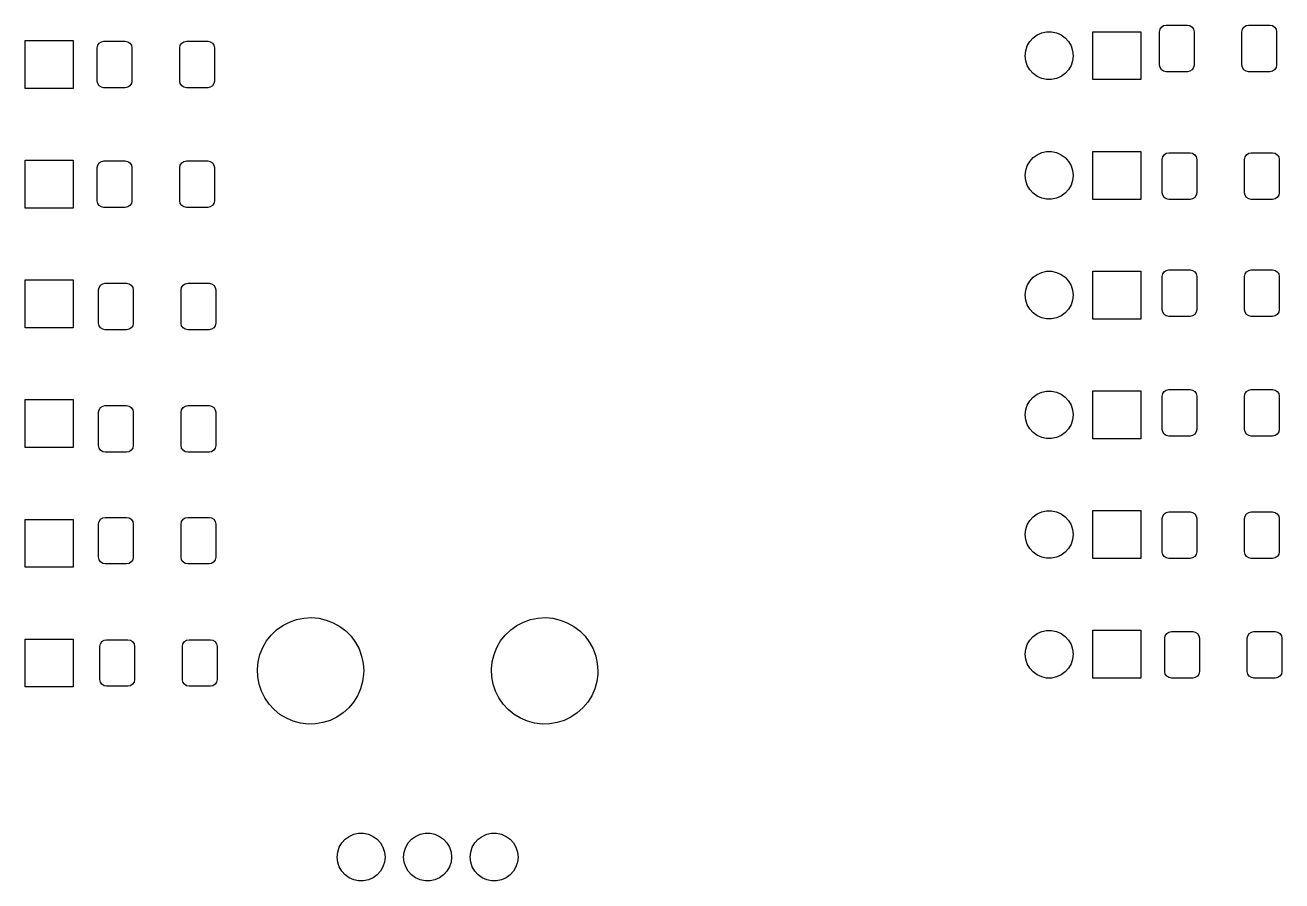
# Model space of a CAD drawing. Extents: x 0 to 360, y 0 to 260.
# Drawn here: x 182.97 to 230.22, y 132.71 to 164.88 of the extents above; entities that cross this region are included whole.
import ezdxf

# ---------------------------------------------------------------- set-up
doc = ezdxf.new("R2010")
doc.units = 0
doc.layers.add('BLACK', color=7, linetype='CONTINUOUS')

msp = doc.modelspace()

# ---------------------------------------------------------------- linework, layer by layer
at = {"layer": 'BLACK', "linetype": 'CONTINUOUS'}
for p, q in [((220.864, 164.395), (221.017, 164.506)), ((221.017, 164.506), (221.188, 164.582)), ((221.188, 164.582), (221.373, 164.621)), ((221.373, 164.621), (221.561, 164.621)), ((221.561, 164.621), (221.745, 164.582)), ((221.745, 164.582), (221.917, 164.506)), ((221.917, 164.506), (222.069, 164.395)), ((223.107, 162.826), (223.107, 164.626)), ((223.107, 164.626), (224.907, 164.626)), ((224.907, 164.626), (224.907, 162.826)), ((225.615, 164.626), (225.634, 164.722)), ((225.615, 163.376), (225.615, 164.626)), ((225.634, 164.722), (225.688, 164.803)), ((225.688, 164.803), (225.769, 164.857)), ((225.769, 164.857), (225.865, 164.876)), ((225.865, 164.876), (226.665, 164.876)), ((226.665, 164.876), (226.76, 164.857)), ((226.76, 164.857), (226.842, 164.803)), ((226.842, 164.803), (226.896, 164.722)), ((226.896, 164.722), (226.915, 164.626)), ((226.915, 164.626), (226.915, 163.376)), ((228.715, 164.626), (228.734, 164.722)), ((228.715, 163.376), (228.715, 164.626)), ((228.734, 164.722), (228.788, 164.803)), ((228.788, 164.803), (228.869, 164.857)), ((228.869, 164.857), (228.965, 164.876)), ((228.965, 164.876), (229.765, 164.876)), ((229.765, 164.876), (229.86, 164.857)), ((229.86, 164.857), (229.942, 164.803)), ((229.942, 164.803), (229.996, 164.722)), ((229.996, 164.722), (230.015, 164.626)), ((230.015, 164.626), (230.015, 163.376)), ((182.97, 162.496), (182.97, 164.296)), ((182.97, 164.296), (184.77, 164.296)), ((184.77, 164.296), (184.77, 162.496)), ((185.684, 164.021), (185.703, 164.117)), ((185.684, 162.771), (185.684, 164.021)), ((185.703, 164.117), (185.758, 164.198)), ((185.758, 164.198), (185.839, 164.252)), ((185.839, 164.252), (185.934, 164.271)), ((185.934, 164.271), (186.734, 164.271)), ((186.734, 164.271), (186.83, 164.252)), ((186.83, 164.252), (186.911, 164.198)), ((186.911, 164.198), (186.965, 164.117)), ((186.965, 164.117), (186.984, 164.021)), ((186.984, 164.021), (186.984, 162.771)), ((188.784, 164.021), (188.803, 164.117)), ((188.784, 162.771), (188.784, 164.021)), ((188.803, 164.117), (188.858, 164.198)), ((188.858, 164.198), (188.939, 164.252)), ((188.939, 164.252), (189.034, 164.271)), ((189.034, 164.271), (189.834, 164.271)), ((189.834, 164.271), (189.93, 164.252)), ((189.93, 164.252), (190.011, 164.198)), ((190.011, 164.198), (190.065, 164.117)), ((190.065, 164.117), (190.084, 164.021)), ((190.084, 164.021), (190.084, 162.771)), ((220.586, 163.914), (220.644, 164.092)), ((220.644, 164.092), (220.738, 164.255)), ((220.738, 164.255), (220.864, 164.395)), ((222.069, 164.395), (222.195, 164.255)), ((222.195, 164.255), (222.289, 164.092)), ((222.289, 164.092), (222.347, 163.914)), ((220.567, 163.726), (220.586, 163.914)), ((220.586, 163.539), (220.567, 163.726)), ((220.644, 163.36), (220.586, 163.539)), ((222.347, 163.539), (222.289, 163.36)), ((222.347, 163.914), (222.367, 163.726)), ((222.367, 163.726), (222.347, 163.539)), ((220.738, 163.197), (220.644, 163.36)), ((220.864, 163.058), (220.738, 163.197)), ((221.017, 162.947), (220.864, 163.058)), ((222.069, 163.058), (221.917, 162.947)), ((222.195, 163.197), (222.069, 163.058)), ((222.289, 163.36), (222.195, 163.197)), ((225.634, 163.28), (225.615, 163.376)), ((225.688, 163.199), (225.634, 163.28)), ((225.769, 163.145), (225.688, 163.199)), ((225.865, 163.126), (225.769, 163.145)), ((226.665, 163.126), (225.865, 163.126)), ((226.76, 163.145), (226.665, 163.126)), ((226.842, 163.199), (226.76, 163.145)), ((226.896, 163.28), (226.842, 163.199)), ((226.915, 163.376), (226.896, 163.28)), ((228.734, 163.28), (228.715, 163.376)), ((228.788, 163.199), (228.734, 163.28)), ((228.869, 163.145), (228.788, 163.199)), ((228.965, 163.126), (228.869, 163.145)), ((229.765, 163.126), (228.965, 163.126)), ((229.86, 163.145), (229.765, 163.126)), ((229.942, 163.199), (229.86, 163.145)), ((229.996, 163.28), (229.942, 163.199)), ((230.015, 163.376), (229.996, 163.28)), ((185.703, 162.676), (185.684, 162.771)), ((185.758, 162.594), (185.703, 162.676)), ((185.839, 162.54), (185.758, 162.594)), ((185.934, 162.521), (185.839, 162.54)), ((186.83, 162.54), (186.734, 162.521)), ((186.911, 162.594), (186.83, 162.54)), ((186.965, 162.676), (186.911, 162.594)), ((186.984, 162.771), (186.965, 162.676)), ((188.803, 162.676), (188.784, 162.771)), ((188.858, 162.594), (188.803, 162.676)), ((188.939, 162.54), (188.858, 162.594)), ((189.034, 162.521), (188.939, 162.54)), ((189.93, 162.54), (189.834, 162.521)), ((190.011, 162.594), (189.93, 162.54)), ((190.065, 162.676), (190.011, 162.594)), ((190.084, 162.771), (190.065, 162.676)), ((221.188, 162.87), (221.017, 162.947)), ((221.373, 162.831), (221.188, 162.87)), ((221.561, 162.831), (221.373, 162.831)), ((221.745, 162.87), (221.561, 162.831)), ((221.917, 162.947), (221.745, 162.87)), ((224.907, 162.826), (223.107, 162.826)), ((184.77, 162.496), (182.97, 162.496)), ((186.734, 162.521), (185.934, 162.521)), ((189.834, 162.521), (189.034, 162.521)), ((182.97, 157.996), (182.97, 159.796)), ((182.97, 159.796), (184.77, 159.796)), ((184.77, 159.796), (184.77, 157.996)), ((185.703, 159.617), (185.758, 159.698)), ((185.758, 159.698), (185.839, 159.752)), ((185.839, 159.752), (185.934, 159.771)), ((185.934, 159.771), (186.734, 159.771)), ((186.734, 159.771), (186.83, 159.752)), ((186.83, 159.752), (186.911, 159.698)), ((186.911, 159.698), (186.965, 159.617)), ((188.803, 159.617), (188.858, 159.698)), ((188.858, 159.698), (188.939, 159.752)), ((188.939, 159.752), (189.034, 159.771)), ((189.034, 159.771), (189.834, 159.771)), ((189.834, 159.771), (189.93, 159.752)), ((189.93, 159.752), (190.011, 159.698)), ((190.011, 159.698), (190.065, 159.617)), ((220.644, 159.592), (220.738, 159.755)), ((220.738, 159.755), (220.864, 159.895)), ((220.864, 159.895), (221.017, 160.006)), ((221.017, 160.006), (221.188, 160.082)), ((221.188, 160.082), (221.373, 160.121)), ((221.373, 160.121), (221.561, 160.121)), ((221.561, 160.121), (221.745, 160.082)), ((221.745, 160.082), (221.917, 160.006)), ((221.917, 160.006), (222.069, 159.895)), ((222.069, 159.895), (222.195, 159.755)), ((222.195, 159.755), (222.289, 159.592)), ((223.107, 158.326), (223.107, 160.126)), ((223.107, 160.126), (224.907, 160.126)), ((224.907, 160.126), (224.907, 158.326)), ((225.715, 159.826), (225.734, 159.922)), ((225.715, 158.576), (225.715, 159.826)), ((225.734, 159.922), (225.788, 160.003)), ((225.788, 160.003), (225.869, 160.057)), ((225.869, 160.057), (225.965, 160.076)), ((225.965, 160.076), (226.765, 160.076)), ((226.765, 160.076), (226.86, 160.057)), ((226.86, 160.057), (226.942, 160.003)), ((226.942, 160.003), (226.996, 159.922)), ((226.996, 159.922), (227.015, 159.826)), ((227.015, 159.826), (227.015, 158.576)), ((228.815, 159.826), (228.834, 159.922)), ((228.815, 158.576), (228.815, 159.826)), ((228.834, 159.922), (228.888, 160.003)), ((228.888, 160.003), (228.969, 160.057)), ((228.969, 160.057), (229.065, 160.076)), ((229.065, 160.076), (229.865, 160.076)), ((229.865, 160.076), (229.96, 160.057)), ((229.96, 160.057), (230.042, 160.003)), ((230.042, 160.003), (230.096, 159.922)), ((230.096, 159.922), (230.115, 159.826)), ((230.115, 159.826), (230.115, 158.576)), ((185.684, 159.521), (185.703, 159.617)), ((185.684, 158.271), (185.684, 159.521)), ((186.965, 159.617), (186.984, 159.521)), ((186.984, 159.521), (186.984, 158.271)), ((188.784, 159.521), (188.803, 159.617)), ((188.784, 158.271), (188.784, 159.521)), ((190.065, 159.617), (190.084, 159.521)), ((190.084, 159.521), (190.084, 158.271)), ((220.567, 159.226), (220.586, 159.414)), ((220.586, 159.039), (220.567, 159.226)), ((220.586, 159.414), (220.644, 159.592)), ((222.289, 159.592), (222.347, 159.414)), ((222.347, 159.414), (222.367, 159.226)), ((222.367, 159.226), (222.347, 159.039)), ((220.644, 158.86), (220.586, 159.039)), ((220.738, 158.697), (220.644, 158.86)), ((222.289, 158.86), (222.195, 158.697)), ((222.347, 159.039), (222.289, 158.86)), ((185.703, 158.176), (185.684, 158.271)), ((186.984, 158.271), (186.965, 158.176)), ((188.803, 158.176), (188.784, 158.271)), ((190.084, 158.271), (190.065, 158.176)), ((220.864, 158.558), (220.738, 158.697)), ((221.017, 158.447), (220.864, 158.558)), ((221.188, 158.37), (221.017, 158.447)), ((221.373, 158.331), (221.188, 158.37)), ((221.561, 158.331), (221.373, 158.331)), ((221.745, 158.37), (221.561, 158.331)), ((221.917, 158.447), (221.745, 158.37)), ((222.069, 158.558), (221.917, 158.447)), ((222.195, 158.697), (222.069, 158.558)), ((224.907, 158.326), (223.107, 158.326)), ((225.734, 158.48), (225.715, 158.576)), ((225.788, 158.399), (225.734, 158.48)), ((225.869, 158.345), (225.788, 158.399)), ((225.965, 158.326), (225.869, 158.345)), ((226.765, 158.326), (225.965, 158.326)), ((226.86, 158.345), (226.765, 158.326)), ((226.942, 158.399), (226.86, 158.345)), ((226.996, 158.48), (226.942, 158.399)), ((227.015, 158.576), (226.996, 158.48)), ((228.834, 158.48), (228.815, 158.576)), ((228.888, 158.399), (228.834, 158.48)), ((228.969, 158.345), (228.888, 158.399)), ((229.065, 158.326), (228.969, 158.345)), ((229.865, 158.326), (229.065, 158.326)), ((229.96, 158.345), (229.865, 158.326)), ((230.042, 158.399), (229.96, 158.345)), ((230.096, 158.48), (230.042, 158.399)), ((230.115, 158.576), (230.096, 158.48)), ((184.77, 157.996), (182.97, 157.996)), ((185.758, 158.094), (185.703, 158.176)), ((185.839, 158.04), (185.758, 158.094)), ((185.934, 158.021), (185.839, 158.04)), ((186.734, 158.021), (185.934, 158.021)), ((186.83, 158.04), (186.734, 158.021)), ((186.911, 158.094), (186.83, 158.04)), ((186.965, 158.176), (186.911, 158.094)), ((188.858, 158.094), (188.803, 158.176)), ((188.939, 158.04), (188.858, 158.094)), ((189.034, 158.021), (188.939, 158.04)), ((189.834, 158.021), (189.034, 158.021)), ((189.93, 158.04), (189.834, 158.021)), ((190.011, 158.094), (189.93, 158.04)), ((190.065, 158.176), (190.011, 158.094)), ((220.864, 155.395), (221.017, 155.506)), ((221.017, 155.506), (221.188, 155.582)), ((221.188, 155.582), (221.373, 155.621)), ((221.373, 155.621), (221.561, 155.621)), ((221.561, 155.621), (221.745, 155.582)), ((221.745, 155.582), (221.917, 155.506)), ((221.917, 155.506), (222.069, 155.395)), ((223.107, 153.826), (223.107, 155.626)), ((223.107, 155.626), (224.907, 155.626)), ((224.907, 155.626), (224.907, 153.826)), ((225.715, 155.426), (225.734, 155.522)), ((225.734, 155.522), (225.788, 155.603)), ((225.788, 155.603), (225.869, 155.657)), ((225.869, 155.657), (225.965, 155.676)), ((225.965, 155.676), (226.765, 155.676)), ((226.765, 155.676), (226.86, 155.657)), ((226.86, 155.657), (226.942, 155.603)), ((226.942, 155.603), (226.996, 155.522)), ((226.996, 155.522), (227.015, 155.426)), ((228.815, 155.426), (228.834, 155.522)), ((228.834, 155.522), (228.888, 155.603)), ((228.888, 155.603), (228.969, 155.657)), ((228.969, 155.657), (229.065, 155.676)), ((229.065, 155.676), (229.865, 155.676)), ((229.865, 155.676), (229.96, 155.657)), ((229.96, 155.657), (230.042, 155.603)), ((230.042, 155.603), (230.096, 155.522)), ((230.096, 155.522), (230.115, 155.426)), ((182.97, 153.496), (182.97, 155.296)), ((182.97, 155.296), (184.77, 155.296)), ((184.77, 155.296), (184.77, 153.496)), ((185.734, 154.921), (185.753, 155.017)), ((185.753, 155.017), (185.808, 155.098)), ((185.808, 155.098), (185.889, 155.152)), ((185.889, 155.152), (185.984, 155.171)), ((185.984, 155.171), (186.784, 155.171)), ((186.784, 155.171), (186.88, 155.152)), ((186.88, 155.152), (186.961, 155.098)), ((186.961, 155.098), (187.015, 155.017)), ((187.015, 155.017), (187.034, 154.921)), ((188.834, 154.921), (188.853, 155.017)), ((188.853, 155.017), (188.908, 155.098)), ((188.908, 155.098), (188.989, 155.152)), ((188.989, 155.152), (189.084, 155.171)), ((189.084, 155.171), (189.884, 155.171)), ((189.884, 155.171), (189.98, 155.152)), ((189.98, 155.152), (190.061, 155.098)), ((190.061, 155.098), (190.115, 155.017)), ((190.115, 155.017), (190.134, 154.921)), ((220.586, 154.914), (220.644, 155.092)), ((220.644, 155.092), (220.738, 155.255)), ((220.738, 155.255), (220.864, 155.395)), ((222.069, 155.395), (222.195, 155.255)), ((222.195, 155.255), (222.289, 155.092)), ((222.289, 155.092), (222.347, 154.914)), ((225.715, 154.176), (225.715, 155.426)), ((227.015, 155.426), (227.015, 154.176)), ((228.815, 154.176), (228.815, 155.426)), ((230.115, 155.426), (230.115, 154.176)), ((185.734, 153.671), (185.734, 154.921)), ((187.034, 154.921), (187.034, 153.671)), ((188.834, 153.671), (188.834, 154.921)), ((190.134, 154.921), (190.134, 153.671)), ((220.567, 154.726), (220.586, 154.914)), ((220.586, 154.539), (220.567, 154.726)), ((220.644, 154.36), (220.586, 154.539)), ((222.347, 154.539), (222.289, 154.36)), ((222.347, 154.914), (222.367, 154.726)), ((222.367, 154.726), (222.347, 154.539)), ((220.738, 154.197), (220.644, 154.36)), ((220.864, 154.058), (220.738, 154.197)), ((221.017, 153.947), (220.864, 154.058)), ((222.069, 154.058), (221.917, 153.947)), ((222.195, 154.197), (222.069, 154.058)), ((222.289, 154.36), (222.195, 154.197)), ((225.734, 154.08), (225.715, 154.176)), ((225.788, 153.999), (225.734, 154.08)), ((226.996, 154.08), (226.942, 153.999)), ((227.015, 154.176), (226.996, 154.08)), ((228.834, 154.08), (228.815, 154.176)), ((228.888, 153.999), (228.834, 154.08)), ((230.096, 154.08), (230.042, 153.999)), ((230.115, 154.176), (230.096, 154.08)), ((185.753, 153.576), (185.734, 153.671)), ((185.808, 153.494), (185.753, 153.576)), ((187.015, 153.576), (186.961, 153.494)), ((187.034, 153.671), (187.015, 153.576)), ((188.853, 153.576), (188.834, 153.671)), ((188.908, 153.494), (188.853, 153.576)), ((190.115, 153.576), (190.061, 153.494)), ((190.134, 153.671), (190.115, 153.576)), ((221.188, 153.87), (221.017, 153.947)), ((221.373, 153.831), (221.188, 153.87)), ((221.561, 153.831), (221.373, 153.831)), ((221.745, 153.87), (221.561, 153.831)), ((221.917, 153.947), (221.745, 153.87)), ((224.907, 153.826), (223.107, 153.826)), ((225.869, 153.945), (225.788, 153.999)), ((225.965, 153.926), (225.869, 153.945)), ((226.765, 153.926), (225.965, 153.926)), ((226.86, 153.945), (226.765, 153.926)), ((226.942, 153.999), (226.86, 153.945)), ((228.969, 153.945), (228.888, 153.999)), ((229.065, 153.926), (228.969, 153.945)), ((229.865, 153.926), (229.065, 153.926)), ((229.96, 153.945), (229.865, 153.926)), ((230.042, 153.999), (229.96, 153.945)), ((184.77, 153.496), (182.97, 153.496)), ((185.889, 153.44), (185.808, 153.494)), ((185.984, 153.421), (185.889, 153.44)), ((186.784, 153.421), (185.984, 153.421)), ((186.88, 153.44), (186.784, 153.421)), ((186.961, 153.494), (186.88, 153.44)), ((188.989, 153.44), (188.908, 153.494)), ((189.084, 153.421), (188.989, 153.44)), ((189.884, 153.421), (189.084, 153.421)), ((189.98, 153.44), (189.884, 153.421)), ((190.061, 153.494), (189.98, 153.44)), ((182.97, 148.996), (182.97, 150.796)), ((182.97, 150.796), (184.77, 150.796)), ((184.77, 150.796), (184.77, 148.996)), ((220.644, 150.592), (220.738, 150.755)), ((220.738, 150.755), (220.864, 150.895)), ((220.864, 150.895), (221.017, 151.006)), ((221.017, 151.006), (221.188, 151.082)), ((221.188, 151.082), (221.373, 151.121)), ((221.373, 151.121), (221.561, 151.121)), ((221.561, 151.121), (221.745, 151.082)), ((221.745, 151.082), (221.917, 151.006)), ((221.917, 151.006), (222.069, 150.895)), ((222.069, 150.895), (222.195, 150.755)), ((222.195, 150.755), (222.289, 150.592)), ((223.107, 149.326), (223.107, 151.126)), ((223.107, 151.126), (224.907, 151.126)), ((224.907, 151.126), (224.907, 149.326)), ((225.715, 150.926), (225.734, 151.022)), ((225.715, 149.676), (225.715, 150.926)), ((225.734, 151.022), (225.788, 151.103)), ((225.788, 151.103), (225.869, 151.157)), ((225.869, 151.157), (225.965, 151.176)), ((225.965, 151.176), (226.765, 151.176)), ((226.765, 151.176), (226.86, 151.157)), ((226.86, 151.157), (226.942, 151.103)), ((226.942, 151.103), (226.996, 151.022)), ((226.996, 151.022), (227.015, 150.926)), ((227.015, 150.926), (227.015, 149.676)), ((228.815, 150.926), (228.834, 151.022)), ((228.815, 149.676), (228.815, 150.926)), ((228.834, 151.022), (228.888, 151.103)), ((228.888, 151.103), (228.969, 151.157)), ((228.969, 151.157), (229.065, 151.176)), ((229.065, 151.176), (229.865, 151.176)), ((229.865, 151.176), (229.96, 151.157)), ((229.96, 151.157), (230.042, 151.103)), ((230.042, 151.103), (230.096, 151.022)), ((230.096, 151.022), (230.115, 150.926)), ((230.115, 150.926), (230.115, 149.676)), ((185.734, 150.321), (185.753, 150.417)), ((185.734, 149.071), (185.734, 150.321)), ((185.753, 150.417), (185.808, 150.498)), ((185.808, 150.498), (185.889, 150.552)), ((185.889, 150.552), (185.984, 150.571)), ((185.984, 150.571), (186.784, 150.571)), ((186.784, 150.571), (186.88, 150.552)), ((186.88, 150.552), (186.961, 150.498)), ((186.961, 150.498), (187.015, 150.417)), ((187.015, 150.417), (187.034, 150.321)), ((187.034, 150.321), (187.034, 149.071)), ((188.834, 150.321), (188.853, 150.417)), ((188.834, 149.071), (188.834, 150.321)), ((188.853, 150.417), (188.908, 150.498)), ((188.908, 150.498), (188.989, 150.552)), ((188.989, 150.552), (189.084, 150.571)), ((189.084, 150.571), (189.884, 150.571)), ((189.884, 150.571), (189.98, 150.552)), ((189.98, 150.552), (190.061, 150.498)), ((190.061, 150.498), (190.115, 150.417)), ((190.115, 150.417), (190.134, 150.321)), ((190.134, 150.321), (190.134, 149.071)), ((220.567, 150.226), (220.586, 150.414)), ((220.586, 150.414), (220.644, 150.592)), ((222.289, 150.592), (222.347, 150.414)), ((222.347, 150.414), (222.367, 150.226)), ((220.586, 150.039), (220.567, 150.226)), ((220.644, 149.86), (220.586, 150.039)), ((220.738, 149.697), (220.644, 149.86)), ((222.289, 149.86), (222.195, 149.697)), ((222.347, 150.039), (222.289, 149.86)), ((222.367, 150.226), (222.347, 150.039)), ((220.864, 149.558), (220.738, 149.697)), ((221.017, 149.447), (220.864, 149.558)), ((221.188, 149.37), (221.017, 149.447)), ((221.373, 149.331), (221.188, 149.37)), ((221.561, 149.331), (221.373, 149.331)), ((221.745, 149.37), (221.561, 149.331)), ((221.917, 149.447), (221.745, 149.37)), ((222.069, 149.558), (221.917, 149.447)), ((222.195, 149.697), (222.069, 149.558)), ((224.907, 149.326), (223.107, 149.326)), ((225.734, 149.58), (225.715, 149.676)), ((225.788, 149.499), (225.734, 149.58)), ((225.869, 149.445), (225.788, 149.499)), ((225.965, 149.426), (225.869, 149.445)), ((226.765, 149.426), (225.965, 149.426)), ((226.86, 149.445), (226.765, 149.426)), ((226.942, 149.499), (226.86, 149.445)), ((226.996, 149.58), (226.942, 149.499)), ((227.015, 149.676), (226.996, 149.58)), ((228.834, 149.58), (228.815, 149.676)), ((228.888, 149.499), (228.834, 149.58)), ((228.969, 149.445), (228.888, 149.499)), ((229.065, 149.426), (228.969, 149.445)), ((229.865, 149.426), (229.065, 149.426)), ((229.96, 149.445), (229.865, 149.426)), ((230.042, 149.499), (229.96, 149.445)), ((230.096, 149.58), (230.042, 149.499)), ((230.115, 149.676), (230.096, 149.58)), ((184.77, 148.996), (182.97, 148.996)), ((185.753, 148.976), (185.734, 149.071)), ((185.808, 148.894), (185.753, 148.976)), ((185.889, 148.84), (185.808, 148.894)), ((185.984, 148.821), (185.889, 148.84)), ((186.88, 148.84), (186.784, 148.821)), ((186.961, 148.894), (186.88, 148.84)), ((187.015, 148.976), (186.961, 148.894)), ((187.034, 149.071), (187.015, 148.976)), ((188.853, 148.976), (188.834, 149.071)), ((188.908, 148.894), (188.853, 148.976)), ((188.989, 148.84), (188.908, 148.894)), ((189.084, 148.821), (188.989, 148.84)), ((189.98, 148.84), (189.884, 148.821)), ((190.061, 148.894), (189.98, 148.84)), ((190.115, 148.976), (190.061, 148.894)), ((190.134, 149.071), (190.115, 148.976)), ((186.784, 148.821), (185.984, 148.821)), ((189.884, 148.821), (189.084, 148.821)), ((220.864, 146.395), (221.017, 146.506)), ((221.017, 146.506), (221.188, 146.582)), ((221.188, 146.582), (221.373, 146.621)), ((221.373, 146.621), (221.561, 146.621)), ((221.561, 146.621), (221.745, 146.582)), ((221.745, 146.582), (221.917, 146.506)), ((221.917, 146.506), (222.069, 146.395)), ((223.107, 144.826), (223.107, 146.626)), ((223.107, 146.626), (224.907, 146.626)), ((224.907, 146.626), (224.907, 144.826)), ((225.734, 146.422), (225.788, 146.503)), ((225.788, 146.503), (225.869, 146.557)), ((225.869, 146.557), (225.965, 146.576)), ((225.965, 146.576), (226.765, 146.576)), ((226.765, 146.576), (226.86, 146.557)), ((226.86, 146.557), (226.942, 146.503)), ((226.942, 146.503), (226.996, 146.422)), ((228.834, 146.422), (228.888, 146.503)), ((228.888, 146.503), (228.969, 146.557)), ((228.969, 146.557), (229.065, 146.576)), ((229.065, 146.576), (229.865, 146.576)), ((229.865, 146.576), (229.96, 146.557)), ((229.96, 146.557), (230.042, 146.503)), ((230.042, 146.503), (230.096, 146.422)), ((182.97, 144.496), (182.97, 146.296)), ((182.97, 146.296), (184.77, 146.296)), ((184.77, 146.296), (184.77, 144.496)), ((185.734, 146.121), (185.753, 146.217)), ((185.734, 144.871), (185.734, 146.121)), ((185.753, 146.217), (185.808, 146.298)), ((185.808, 146.298), (185.889, 146.352)), ((185.889, 146.352), (185.984, 146.371)), ((185.984, 146.371), (186.784, 146.371)), ((186.784, 146.371), (186.88, 146.352)), ((186.88, 146.352), (186.961, 146.298)), ((186.961, 146.298), (187.015, 146.217)), ((187.015, 146.217), (187.034, 146.121)), ((187.034, 146.121), (187.034, 144.871)), ((188.834, 146.121), (188.853, 146.217)), ((188.834, 144.871), (188.834, 146.121)), ((188.853, 146.217), (188.908, 146.298)), ((188.908, 146.298), (188.989, 146.352)), ((188.989, 146.352), (189.084, 146.371)), ((189.084, 146.371), (189.884, 146.371)), ((189.884, 146.371), (189.98, 146.352)), ((189.98, 146.352), (190.061, 146.298)), ((190.061, 146.298), (190.115, 146.217)), ((190.115, 146.217), (190.134, 146.121)), ((190.134, 146.121), (190.134, 144.871)), ((220.586, 145.914), (220.644, 146.092)), ((220.644, 146.092), (220.738, 146.255)), ((220.738, 146.255), (220.864, 146.395)), ((222.069, 146.395), (222.195, 146.255)), ((222.195, 146.255), (222.289, 146.092)), ((222.289, 146.092), (222.347, 145.914)), ((225.715, 146.326), (225.734, 146.422)), ((225.715, 145.076), (225.715, 146.326)), ((226.996, 146.422), (227.015, 146.326)), ((227.015, 146.326), (227.015, 145.076)), ((228.815, 146.326), (228.834, 146.422)), ((228.815, 145.076), (228.815, 146.326)), ((230.096, 146.422), (230.115, 146.326)), ((230.115, 146.326), (230.115, 145.076)), ((220.567, 145.726), (220.586, 145.914)), ((220.586, 145.539), (220.567, 145.726)), ((220.644, 145.36), (220.586, 145.539)), ((222.347, 145.539), (222.289, 145.36)), ((222.347, 145.914), (222.367, 145.726)), ((222.367, 145.726), (222.347, 145.539)), ((220.738, 145.197), (220.644, 145.36)), ((220.864, 145.058), (220.738, 145.197)), ((221.017, 144.947), (220.864, 145.058)), ((222.069, 145.058), (221.917, 144.947)), ((222.195, 145.197), (222.069, 145.058)), ((222.289, 145.36), (222.195, 145.197)), ((225.734, 144.98), (225.715, 145.076)), ((227.015, 145.076), (226.996, 144.98)), ((228.834, 144.98), (228.815, 145.076)), ((230.115, 145.076), (230.096, 144.98)), ((185.753, 144.776), (185.734, 144.871)), ((185.808, 144.694), (185.753, 144.776)), ((185.889, 144.64), (185.808, 144.694)), ((185.984, 144.621), (185.889, 144.64)), ((186.784, 144.621), (185.984, 144.621)), ((186.88, 144.64), (186.784, 144.621)), ((186.961, 144.694), (186.88, 144.64)), ((187.015, 144.776), (186.961, 144.694)), ((187.034, 144.871), (187.015, 144.776)), ((188.853, 144.776), (188.834, 144.871)), ((188.908, 144.694), (188.853, 144.776)), ((188.989, 144.64), (188.908, 144.694)), ((189.084, 144.621), (188.989, 144.64)), ((189.884, 144.621), (189.084, 144.621)), ((189.98, 144.64), (189.884, 144.621)), ((190.061, 144.694), (189.98, 144.64)), ((190.115, 144.776), (190.061, 144.694)), ((190.134, 144.871), (190.115, 144.776)), ((221.188, 144.87), (221.017, 144.947)), ((221.373, 144.831), (221.188, 144.87)), ((221.561, 144.831), (221.373, 144.831)), ((221.745, 144.87), (221.561, 144.831)), ((221.917, 144.947), (221.745, 144.87)), ((224.907, 144.826), (223.107, 144.826)), ((225.788, 144.899), (225.734, 144.98)), ((225.869, 144.845), (225.788, 144.899)), ((225.965, 144.826), (225.869, 144.845)), ((226.765, 144.826), (225.965, 144.826)), ((226.86, 144.845), (226.765, 144.826)), ((226.942, 144.899), (226.86, 144.845)), ((226.996, 144.98), (226.942, 144.899)), ((228.888, 144.899), (228.834, 144.98)), ((228.969, 144.845), (228.888, 144.899)), ((229.065, 144.826), (228.969, 144.845)), ((229.865, 144.826), (229.065, 144.826)), ((229.96, 144.845), (229.865, 144.826)), ((230.042, 144.899), (229.96, 144.845)), ((230.096, 144.98), (230.042, 144.899)), ((184.77, 144.496), (182.97, 144.496)), ((192.425, 142.141), (192.655, 142.305)), ((192.655, 142.305), (192.906, 142.436)), ((192.906, 142.436), (193.172, 142.529)), ((193.172, 142.529), (193.449, 142.584)), ((193.449, 142.584), (193.731, 142.6)), ((193.731, 142.6), (194.013, 142.575)), ((194.013, 142.575), (194.288, 142.512)), ((194.288, 142.512), (194.552, 142.41)), ((194.552, 142.41), (194.798, 142.272)), ((194.798, 142.272), (195.023, 142.1)), ((201.225, 142.141), (201.455, 142.305)), ((201.455, 142.305), (201.706, 142.436)), ((201.706, 142.436), (201.972, 142.529)), ((201.972, 142.529), (202.249, 142.584)), ((202.249, 142.584), (202.531, 142.6)), ((202.531, 142.6), (202.813, 142.575)), ((202.813, 142.575), (203.088, 142.512)), ((203.088, 142.512), (203.352, 142.41)), ((203.352, 142.41), (203.598, 142.272)), ((203.598, 142.272), (203.823, 142.1)), ((182.97, 139.996), (182.97, 141.796)), ((182.97, 141.796), (184.77, 141.796)), ((184.77, 141.796), (184.77, 139.996)), ((185.858, 141.698), (185.939, 141.752)), ((185.939, 141.752), (186.034, 141.771)), ((186.034, 141.771), (186.834, 141.771)), ((186.834, 141.771), (186.93, 141.752)), ((186.93, 141.752), (187.011, 141.698)), ((188.958, 141.698), (189.039, 141.752)), ((189.039, 141.752), (189.134, 141.771)), ((189.134, 141.771), (189.934, 141.771)), ((189.934, 141.771), (190.03, 141.752)), ((190.03, 141.752), (190.111, 141.698)), ((192.046, 141.724), (192.221, 141.946)), ((192.221, 141.946), (192.425, 142.141)), ((195.023, 142.1), (195.221, 141.899)), ((195.221, 141.899), (195.389, 141.672)), ((200.846, 141.724), (201.021, 141.946)), ((201.021, 141.946), (201.225, 142.141)), ((203.823, 142.1), (204.021, 141.899)), ((204.021, 141.899), (204.189, 141.672)), ((220.644, 141.592), (220.738, 141.755)), ((220.738, 141.755), (220.864, 141.895)), ((220.864, 141.895), (221.017, 142.006)), ((221.017, 142.006), (221.188, 142.082)), ((221.188, 142.082), (221.373, 142.121)), ((221.373, 142.121), (221.561, 142.121)), ((221.561, 142.121), (221.745, 142.082)), ((221.745, 142.082), (221.917, 142.006)), ((221.917, 142.006), (222.069, 141.895)), ((222.069, 141.895), (222.195, 141.755)), ((222.195, 141.755), (222.289, 141.592)), ((223.107, 140.326), (223.107, 142.126)), ((223.107, 142.126), (224.907, 142.126)), ((224.907, 142.126), (224.907, 140.326)), ((225.815, 141.826), (225.834, 141.922)), ((225.815, 140.576), (225.815, 141.826)), ((225.834, 141.922), (225.888, 142.003)), ((225.888, 142.003), (225.969, 142.057)), ((225.969, 142.057), (226.065, 142.076)), ((226.065, 142.076), (226.865, 142.076)), ((226.865, 142.076), (226.96, 142.057)), ((226.96, 142.057), (227.042, 142.003)), ((227.042, 142.003), (227.096, 141.922)), ((227.096, 141.922), (227.115, 141.826)), ((227.115, 141.826), (227.115, 140.576)), ((228.915, 141.826), (228.934, 141.922)), ((228.915, 140.576), (228.915, 141.826)), ((228.934, 141.922), (228.988, 142.003)), ((228.988, 142.003), (229.069, 142.057)), ((229.069, 142.057), (229.165, 142.076)), ((229.165, 142.076), (229.965, 142.076)), ((229.965, 142.076), (230.06, 142.057)), ((230.06, 142.057), (230.142, 142.003)), ((230.142, 142.003), (230.196, 141.922)), ((230.196, 141.922), (230.215, 141.826)), ((230.215, 141.826), (230.215, 140.576)), ((185.784, 141.521), (185.803, 141.617)), ((185.784, 140.271), (185.784, 141.521)), ((185.803, 141.617), (185.858, 141.698)), ((187.011, 141.698), (187.065, 141.617)), ((187.065, 141.617), (187.084, 141.521)), ((187.084, 141.521), (187.084, 140.271)), ((188.884, 141.521), (188.903, 141.617)), ((188.884, 140.271), (188.884, 141.521)), ((188.903, 141.617), (188.958, 141.698)), ((190.111, 141.698), (190.165, 141.617)), ((190.165, 141.617), (190.184, 141.521)), ((190.184, 141.521), (190.184, 140.271)), ((191.798, 141.218), (191.904, 141.48)), ((191.904, 141.48), (192.046, 141.724)), ((195.389, 141.672), (195.523, 141.423)), ((195.523, 141.423), (195.621, 141.158)), ((200.598, 141.218), (200.704, 141.48)), ((200.704, 141.48), (200.846, 141.724)), ((204.189, 141.672), (204.323, 141.423)), ((204.323, 141.423), (204.421, 141.158)), ((220.567, 141.226), (220.586, 141.414)), ((220.586, 141.414), (220.644, 141.592)), ((222.289, 141.592), (222.347, 141.414)), ((222.347, 141.414), (222.367, 141.226)), ((191.701, 140.663), (191.73, 140.944)), ((191.73, 140.944), (191.798, 141.218)), ((195.621, 141.158), (195.68, 140.882)), ((195.68, 140.882), (195.7, 140.6)), ((200.501, 140.663), (200.53, 140.944)), ((200.53, 140.944), (200.598, 141.218)), ((204.421, 141.158), (204.48, 140.882)), ((204.48, 140.882), (204.5, 140.6)), ((220.586, 141.039), (220.567, 141.226)), ((220.644, 140.86), (220.586, 141.039)), ((220.738, 140.697), (220.644, 140.86)), ((222.289, 140.86), (222.195, 140.697)), ((222.347, 141.039), (222.289, 140.86)), ((222.367, 141.226), (222.347, 141.039)), ((191.712, 140.381), (191.701, 140.663)), ((191.763, 140.103), (191.712, 140.381)), ((195.696, 140.474), (195.658, 140.194)), ((195.7, 140.6), (195.696, 140.474)), ((200.512, 140.381), (200.501, 140.663)), ((200.563, 140.103), (200.512, 140.381)), ((204.496, 140.474), (204.458, 140.194)), ((204.5, 140.6), (204.496, 140.474)), ((220.864, 140.558), (220.738, 140.697)), ((221.017, 140.447), (220.864, 140.558)), ((221.188, 140.37), (221.017, 140.447)), ((221.373, 140.331), (221.188, 140.37)), ((221.561, 140.331), (221.373, 140.331)), ((221.745, 140.37), (221.561, 140.331)), ((221.917, 140.447), (221.745, 140.37)), ((222.069, 140.558), (221.917, 140.447)), ((222.195, 140.697), (222.069, 140.558)), ((224.907, 140.326), (223.107, 140.326)), ((225.834, 140.48), (225.815, 140.576)), ((225.888, 140.399), (225.834, 140.48)), ((225.969, 140.345), (225.888, 140.399)), ((226.065, 140.326), (225.969, 140.345)), ((226.865, 140.326), (226.065, 140.326)), ((226.96, 140.345), (226.865, 140.326)), ((227.042, 140.399), (226.96, 140.345)), ((227.096, 140.48), (227.042, 140.399)), ((227.115, 140.576), (227.096, 140.48)), ((228.934, 140.48), (228.915, 140.576)), ((228.988, 140.399), (228.934, 140.48)), ((229.069, 140.345), (228.988, 140.399)), ((229.165, 140.326), (229.069, 140.345)), ((229.965, 140.326), (229.165, 140.326)), ((230.06, 140.345), (229.965, 140.326)), ((230.142, 140.399), (230.06, 140.345)), ((230.196, 140.48), (230.142, 140.399)), ((230.215, 140.576), (230.196, 140.48)), ((184.77, 139.996), (182.97, 139.996)), ((185.803, 140.176), (185.784, 140.271)), ((185.858, 140.094), (185.803, 140.176)), ((185.939, 140.04), (185.858, 140.094)), ((186.034, 140.021), (185.939, 140.04)), ((186.834, 140.021), (186.034, 140.021)), ((186.93, 140.04), (186.834, 140.021)), ((187.011, 140.094), (186.93, 140.04)), ((187.065, 140.176), (187.011, 140.094)), ((187.084, 140.271), (187.065, 140.176)), ((188.903, 140.176), (188.884, 140.271)), ((188.958, 140.094), (188.903, 140.176)), ((189.039, 140.04), (188.958, 140.094)), ((189.134, 140.021), (189.039, 140.04)), ((189.934, 140.021), (189.134, 140.021)), ((190.03, 140.04), (189.934, 140.021)), ((190.111, 140.094), (190.03, 140.04)), ((190.165, 140.176), (190.111, 140.094)), ((190.184, 140.271), (190.165, 140.176)), ((191.852, 139.835), (191.763, 140.103)), ((195.582, 139.923), (195.468, 139.664)), ((195.658, 140.194), (195.582, 139.923)), ((200.652, 139.835), (200.563, 140.103)), ((204.382, 139.923), (204.268, 139.664)), ((204.458, 140.194), (204.382, 139.923)), ((191.979, 139.582), (191.852, 139.835)), ((192.139, 139.35), (191.979, 139.582)), ((195.318, 139.424), (195.136, 139.208)), ((195.468, 139.664), (195.318, 139.424)), ((200.779, 139.582), (200.652, 139.835)), ((200.939, 139.35), (200.779, 139.582)), ((204.118, 139.424), (203.936, 139.208)), ((204.268, 139.664), (204.118, 139.424)), ((192.331, 139.142), (192.139, 139.35)), ((192.55, 138.964), (192.331, 139.142)), ((192.792, 138.818), (192.55, 138.964)), ((194.926, 139.02), (194.691, 138.863)), ((195.136, 139.208), (194.926, 139.02)), ((201.131, 139.142), (200.939, 139.35)), ((201.35, 138.964), (201.131, 139.142)), ((201.592, 138.818), (201.35, 138.964)), ((203.726, 139.02), (203.491, 138.863)), ((203.936, 139.208), (203.726, 139.02)), ((193.052, 138.708), (192.792, 138.818)), ((193.325, 138.635), (193.052, 138.708)), ((193.606, 138.602), (193.325, 138.635)), ((193.888, 138.609), (193.606, 138.602)), ((194.167, 138.655), (193.888, 138.609)), ((194.436, 138.74), (194.167, 138.655)), ((194.691, 138.863), (194.436, 138.74)), ((201.852, 138.708), (201.592, 138.818)), ((202.125, 138.635), (201.852, 138.708)), ((202.406, 138.602), (202.125, 138.635)), ((202.688, 138.609), (202.406, 138.602)), ((202.967, 138.655), (202.688, 138.609)), ((203.236, 138.74), (202.967, 138.655)), ((203.491, 138.863), (203.236, 138.74)), ((194.872, 134.129), (194.998, 134.269)), ((194.998, 134.269), (195.15, 134.379)), ((195.15, 134.379), (195.322, 134.456)), ((195.322, 134.456), (195.506, 134.495)), ((195.506, 134.495), (195.694, 134.495)), ((195.694, 134.495), (195.878, 134.456)), ((195.878, 134.456), (196.05, 134.379)), ((196.05, 134.379), (196.202, 134.269)), ((196.202, 134.269), (196.328, 134.129)), ((197.372, 134.129), (197.498, 134.269)), ((197.498, 134.269), (197.65, 134.379)), ((197.65, 134.379), (197.822, 134.456)), ((197.822, 134.456), (198.006, 134.495)), ((198.006, 134.495), (198.194, 134.495)), ((198.194, 134.495), (198.378, 134.456)), ((198.378, 134.456), (198.55, 134.379)), ((198.55, 134.379), (198.702, 134.269)), ((198.702, 134.269), (198.828, 134.129)), ((199.872, 134.129), (199.998, 134.269)), ((199.998, 134.269), (200.15, 134.379)), ((200.15, 134.379), (200.322, 134.456)), ((200.322, 134.456), (200.506, 134.495)), ((200.506, 134.495), (200.694, 134.495)), ((200.694, 134.495), (200.878, 134.456)), ((200.878, 134.456), (201.05, 134.379)), ((201.05, 134.379), (201.202, 134.269)), ((201.202, 134.269), (201.328, 134.129)), ((194.7, 133.6), (194.72, 133.787)), ((194.72, 133.787), (194.778, 133.966)), ((194.778, 133.966), (194.872, 134.129)), ((196.328, 134.129), (196.422, 133.966)), ((196.422, 133.966), (196.48, 133.787)), ((196.48, 133.787), (196.5, 133.6)), ((197.2, 133.6), (197.22, 133.787)), ((197.22, 133.787), (197.278, 133.966)), ((197.278, 133.966), (197.372, 134.129)), ((198.828, 134.129), (198.922, 133.966)), ((198.922, 133.966), (198.98, 133.787)), ((198.98, 133.787), (199, 133.6)), ((199.7, 133.6), (199.72, 133.787)), ((199.72, 133.787), (199.778, 133.966)), ((199.778, 133.966), (199.872, 134.129)), ((201.328, 134.129), (201.422, 133.966)), ((201.422, 133.966), (201.48, 133.787)), ((201.48, 133.787), (201.5, 133.6)), ((194.72, 133.413), (194.7, 133.6)), ((194.778, 133.234), (194.72, 133.413)), ((194.872, 133.071), (194.778, 133.234)), ((196.422, 133.234), (196.328, 133.071)), ((196.48, 133.413), (196.422, 133.234)), ((196.5, 133.6), (196.48, 133.413)), ((197.22, 133.413), (197.2, 133.6)), ((197.278, 133.234), (197.22, 133.413)), ((197.372, 133.071), (197.278, 133.234)), ((198.922, 133.234), (198.828, 133.071)), ((198.98, 133.413), (198.922, 133.234)), ((199, 133.6), (198.98, 133.413)), ((199.72, 133.413), (199.7, 133.6)), ((199.778, 133.234), (199.72, 133.413)), ((199.872, 133.071), (199.778, 133.234)), ((201.422, 133.234), (201.328, 133.071)), ((201.48, 133.413), (201.422, 133.234)), ((201.5, 133.6), (201.48, 133.413)), ((194.998, 132.931), (194.872, 133.071)), ((195.15, 132.821), (194.998, 132.931)), ((195.322, 132.744), (195.15, 132.821)), ((196.05, 132.821), (195.878, 132.744)), ((196.202, 132.931), (196.05, 132.821)), ((196.328, 133.071), (196.202, 132.931)), ((197.498, 132.931), (197.372, 133.071)), ((197.65, 132.821), (197.498, 132.931)), ((197.822, 132.744), (197.65, 132.821)), ((198.55, 132.821), (198.378, 132.744)), ((198.702, 132.931), (198.55, 132.821)), ((198.828, 133.071), (198.702, 132.931)), ((199.998, 132.931), (199.872, 133.071)), ((200.15, 132.821), (199.998, 132.931)), ((200.322, 132.744), (200.15, 132.821)), ((201.05, 132.821), (200.878, 132.744)), ((201.202, 132.931), (201.05, 132.821)), ((201.328, 133.071), (201.202, 132.931)), ((195.506, 132.705), (195.322, 132.744)), ((195.694, 132.705), (195.506, 132.705)), ((195.878, 132.744), (195.694, 132.705)), ((198.006, 132.705), (197.822, 132.744)), ((198.194, 132.705), (198.006, 132.705)), ((198.378, 132.744), (198.194, 132.705)), ((200.506, 132.705), (200.322, 132.744)), ((200.694, 132.705), (200.506, 132.705)), ((200.878, 132.744), (200.694, 132.705))]:
    msp.add_line(p, q, dxfattribs=at)

doc.saveas('drawing.dxf')
